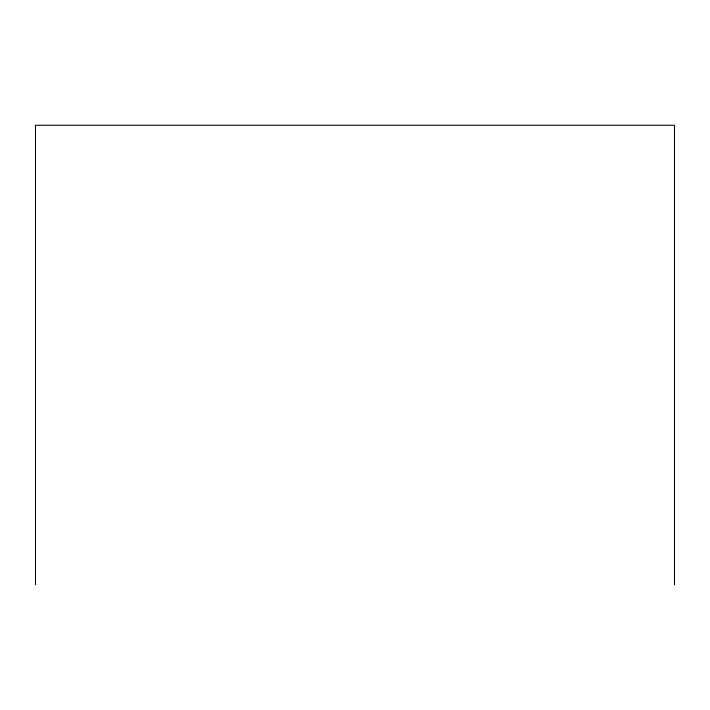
<?xml version="1.0" encoding="UTF-8"?>
<svg xmlns="http://www.w3.org/2000/svg" width="710" height="710" viewBox="0 0 710 710"><rect width="100%" height="100%" fill="white"/><g stroke="black" fill="none" stroke-linecap="round" stroke-linejoin="round"><path stroke-width="1.06" d="M674.5 584.756L674.5 125.244L35.5 125.244L35.5 584.756"/></g></svg>
